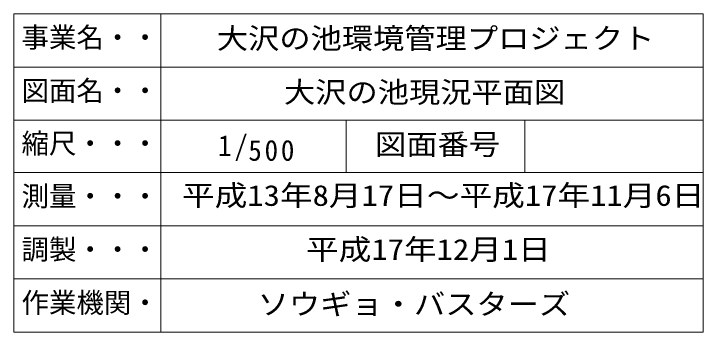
# Model space of a CAD drawing. Units: millimetres, scale not verified. Extents: x 27127 to 381529, y 17188 to 284000.
# Drawn here: x 345123 to 381529, y 17188 to 34011 of the extents above; entities that cross this region are included whole.
import ezdxf
from ezdxf.enums import TextEntityAlignment as Align

# ---------------------------------------------------------------- set-up
doc = ezdxf.new("R2010")
doc.units = ezdxf.units.MM
doc.header["$LTSCALE"] = 500
doc.layers.add('0-0通り芯', color=4, linetype='Continuous', lineweight=13)
doc.layers.add('0-11', color=7, linetype='Continuous', lineweight=13)
doc.styles.add('ＭＳ ゴシック', font='')
doc.styles.get('ＭＳ ゴシック').set_extended_font_data('MS Gothic')

msp = doc.modelspace()

# ---------------------------------------------------------------- linework, layer by layer
at = {"layer": '0-0通り芯'}
for p, q in [((345122.9, 34011.2), (381529.2, 34011.2)), ((345122.9, 34011.2), (345122.9, 17188.2)), ((352883.3, 34011.2), (352883.3, 17188.2)), ((381529.2, 34011.2), (381529.2, 17188.2)), ((345122.9, 31198.6), (381529.2, 31198.6)), ((345122.9, 28386.1), (381529.2, 28386.1)), ((362675, 28386.1), (362675, 25625.7)), ((372102.1, 28386.1), (372102.1, 25625.7)), ((345122.9, 25625.7), (381529.2, 25625.7)), ((345122.9, 22813.2), (381529.2, 22813.2)), ((345122.9, 20000.7), (381529.2, 20000.7)), ((345122.9, 17188.2), (381529.2, 17188.2))]:
    msp.add_line(p, q, dxfattribs=at)

# ---------------------------------------------------------------- texts
at = {"layer": '0-0通り芯', "color": 2, "style": 'ＭＳ ゴシック'}
for s, p in [('事業名・・', (345530.9, 31910.4)), ('図面名・・', (345530.9, 29097.9)), ('縮尺・・・', (345530.9, 26311.5)), ('測量・・・', (345530.9, 23525)), ('調製・・・', (345530.9, 20712.5)), ('作業機関・', (345530.9, 17900))]:
    msp.add_text(s, height=1063, dxfattribs=at).set_placement(p, align=Align.BOTTOM_LEFT)
at = {"layer": '0-0通り芯', "color": 2, "style": 'ＭＳ ゴシック', "width": 1.1}
for s, p in [('大沢の池環境管理プロジェクト', (355843.8, 31835.5)), ('大沢の池現況平面図', (359390.4, 28988.4)), ('図面番号', (364200.7, 26229.5)), ('ソウギョ・バスターズ', (358001.6, 17790.5))]:
    msp.add_text(s, height=1100, dxfattribs=at).set_placement(p, align=Align.BOTTOM_LEFT)
at = {"layer": '0-0通り芯', "color": 2, "char_height": 1100, "attachment_point": 7, "style": 'ＭＳ ゴシック'}
for s, insert in [('\\T1.21;\\W0.95;1/', (355910.7, 26229.5)), ('\\T1.21;\\W0.95;500', (357507.9, 26229.5))]:
    msp.add_mtext(s, dxfattribs=dict(at, insert=insert))
at = {"layer": '0-11', "color": 2, "style": 'ＭＳ ゴシック', "width": 1.15}
for s, p in [('平成13年8月17日～平成17年11月6日', (354005.1, 23533.1)), ('平成17年12月1日', (360555.8, 20681.6))]:
    msp.add_text(s, height=1100, dxfattribs=at).set_placement(p, align=Align.BOTTOM_LEFT)

doc.saveas('drawing.dxf')
